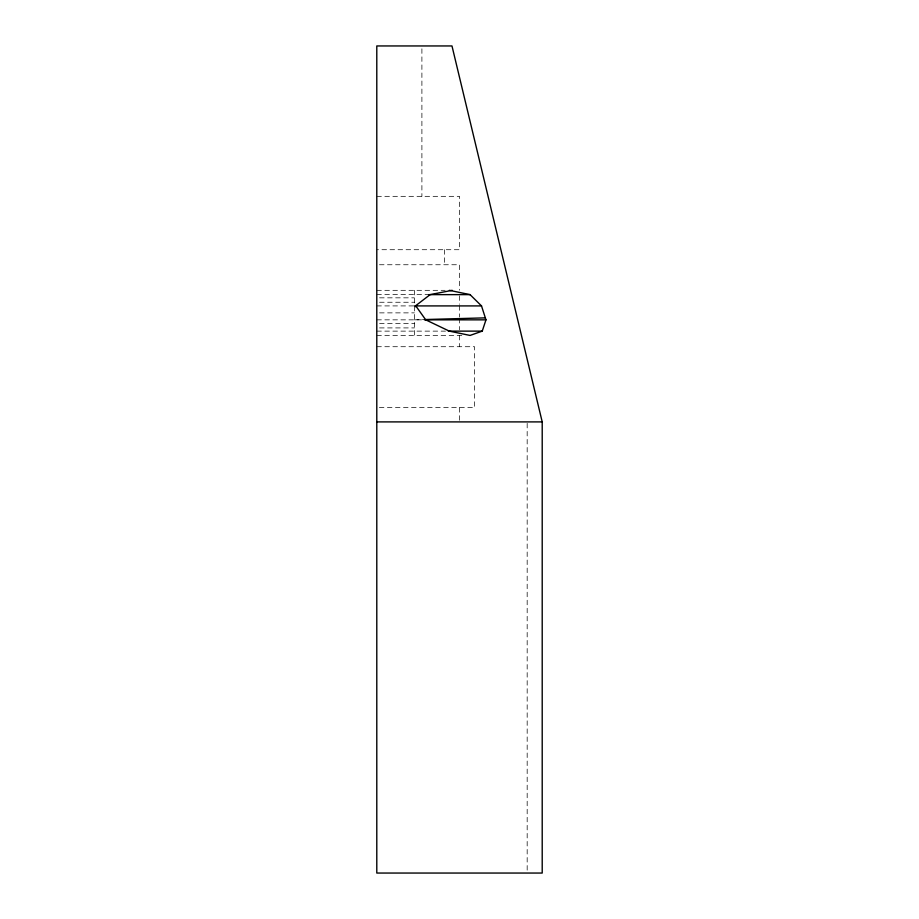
<?xml version="1.0" encoding="UTF-8"?>
<svg xmlns="http://www.w3.org/2000/svg" width="919" height="919" viewBox="0 0 919 919"><rect width="100%" height="100%" fill="white"/><g stroke="black" fill="none" stroke-linecap="round" stroke-linejoin="round"><path stroke-width="0.69" stroke-dasharray="4.59 3.45" d="M414.389 319.846L424.325 319.571M376.79 196.333L459.5 196.333L459.5 249.715L376.79 249.715M379.444 264.752L459.5 264.752L459.5 290.186M376.79 290.324L445.164 290.324M376.79 294.631L430.138 294.631M379.57 297.836L414.389 297.836M379.57 302.248L414.389 302.248M376.79 305.912L414.389 305.912M379.57 312.874L414.389 312.874M376.79 319.846L424.406 319.846M379.57 323.511L414.389 323.511M379.57 327.911L414.389 327.911M376.79 331.127L445.485 331.127M376.79 335.435L464.336 335.435M376.79 346.716L474.537 346.716L474.537 407.622L376.79 407.622M527.173 423.337L527.173 873.05M459.5 295.838L459.5 304.327M459.5 305.74L459.5 317.044M459.5 318.456L459.5 329.76M459.5 335.412L459.5 346.716M459.5 407.622L459.5 421.901M444.463 249.715L444.463 264.752M421.901 48.81L421.901 196.333M414.389 290.324L414.389 335.435"/><path stroke-width="1.38" d="M449.368 290.324L470.068 294.631L481.51 305.912L485.967 319.846L482.245 331.127L470.046 335.435L449.311 331.127L425.727 319.846L416.824 307.337L414.389 305.912M415.422 305.912L430.138 294.631L452.159 290.324M425.738 319.525L485.347 317.859M428.668 294.631L470.068 294.631M415.813 305.912L481.51 305.912M424.406 319.846L485.967 319.846M448.311 331.127L482.245 331.127M376.79 421.901L542.21 421.901L542.21 873.05L376.79 873.05L376.79 45.95L451.976 45.95L542.21 421.901"/></g></svg>
